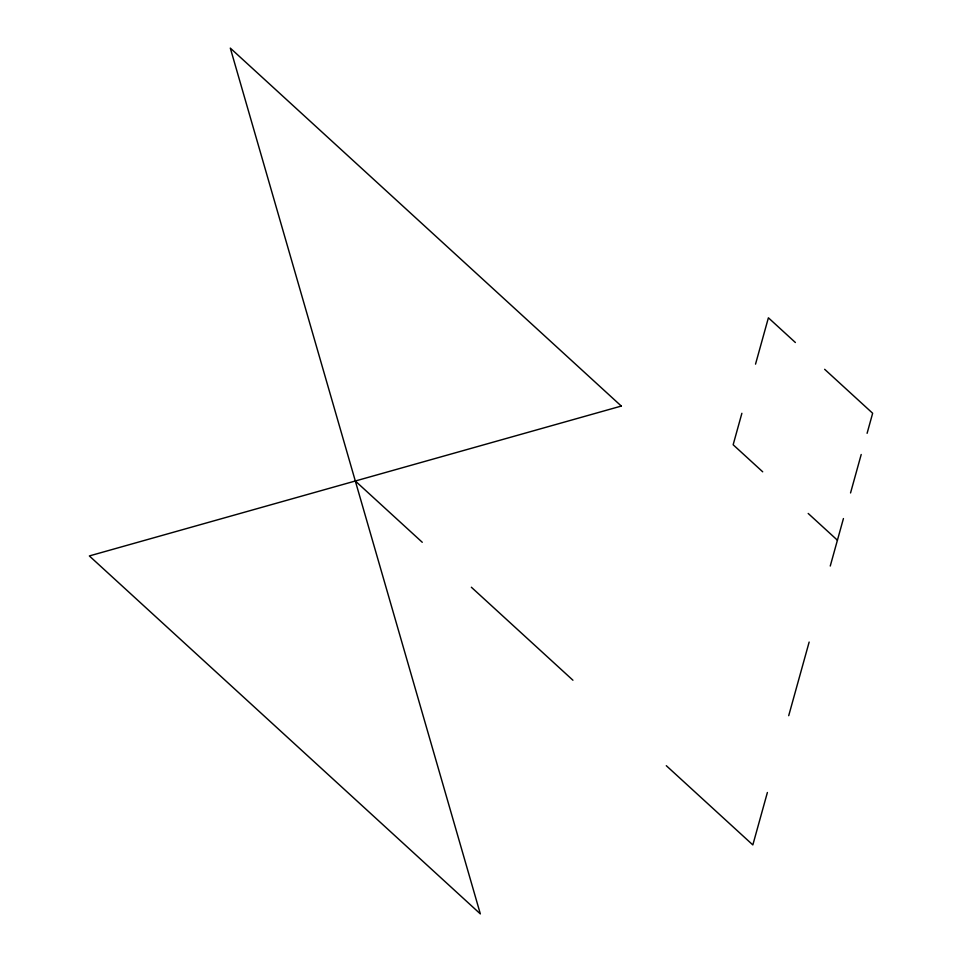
<?xml version="1.0" encoding="UTF-8"?>
<svg xmlns="http://www.w3.org/2000/svg" width="962" height="962" viewBox="0 0 962 962"><rect width="100%" height="100%" fill="white"/><g stroke="black" fill="none" stroke-linecap="round" stroke-linejoin="round"><path stroke-width="1.44" d="M741.882 413.299L733.152 444.757L762.71 471.813M755.531 364.141L768.397 317.797L795.382 342.508M767.387 792.496L752.837 844.925L666.293 765.692M788.708 715.68L809.15 642.051M830.254 566.029L843.433 518.554M850.54 492.953L861.206 454.497M867.099 433.309L872.654 413.251L824.65 369.3M808.188 513.455L837.421 540.211M355.327 481L422.27 542.291M471.356 587.229L572.931 680.218M621.308 406.06L89.346 555.94L480.339 913.9L230.303 48.1L621.308 406.06"/></g></svg>
